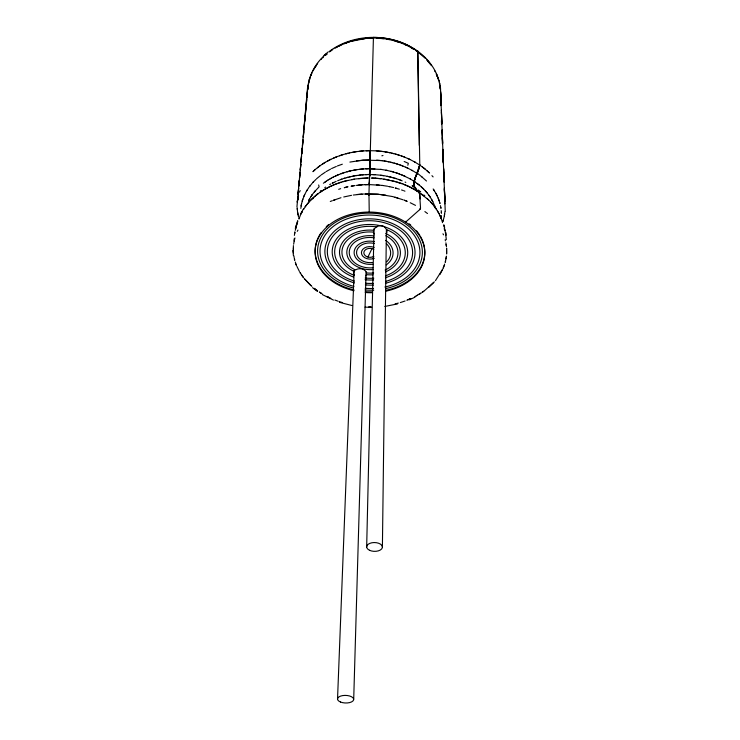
<?xml version="1.0" encoding="UTF-8"?>
<svg xmlns="http://www.w3.org/2000/svg" width="740" height="740" viewBox="0 0 740 740"><rect width="100%" height="100%" fill="white"/><g stroke="black" fill="none" stroke-linecap="round" stroke-linejoin="round"><path stroke-width="1.11" d="M293.354 252.839L293.392 245.597M374.311 234.034A6.817 5.097 0.9 0 1 373.478 232.379L373.543 230.288A30.451 22.385 1.5 0 0 341.177 244.801A30.451 22.385 1.5 0 0 354.09 271.386A6.586 4.755 2 0 0 353.914 275.123L354.081 275.104M369.232 212.056L368.964 193.778L370.185 150.46L369.926 171.033M370.055 161.755L370.009 166.398M370.065 159.858L373.432 37.361M370.055 162.449L369.982 168.674L365.865 168.822M368.955 193.566L368.955 195.369M370.083 156.908L370.185 150.46M382.404 547.045L386.4 229.983M308.229 85.387L307.683 89.198L308.229 84.536M369.963 168.905L381.267 169.423M445.23 211.251L440.42 86.358M366.67 546.906L374.052 228.79M441.262 217.514L441.308 215.506M353.702 699.309L366.078 271.969M369.926 170.801L369.713 175.963M444.962 211.621L444.296 216.265M294.15 238.844L294.067 241.166M369.917 170.847L369.704 176.111M365.19 184.695L369.223 184.556L369.796 174.372L365.615 174.668M296.925 207.098L307.562 87.607M337.532 699.124L354.173 270.766L354.09 271.386M369.223 184.353L369.288 182.743M446.59 253.441L446.59 248.067L446.71 254.005M365.8 275.918A6.586 4.755 2 0 0 366.466 274.67L366.568 272.93A28.018 20.591 1.5 0 0 373.663 272.986M441.17 218.143L441.225 217.153M293.382 247.752L293.364 251.406M307.794 88.902L308.145 85.248M354.025 275.317L354.025 275.262A35.326 25.965 1.5 0 1 336.293 244.061A35.326 25.965 1.5 0 1 375.134 226.699C377.955 226.782 381.267 224.192 384.486 226.764M419.608 164.974C418.997 172.337 412.643 178.405 414.187 186.054L414.335 180.283L419.774 164.826L417.832 50.958L417.12 51.152M297.332 202.297L297.85 196.553M298.063 194.25L298.59 188.506M298.793 186.212L299.321 180.468M299.524 178.164L300.052 172.42M300.264 170.117L300.782 164.373M300.995 162.079L301.513 156.325M301.726 154.031L302.253 148.287M302.457 145.983L302.984 140.239M303.298 136.789L307.692 88.523M382.987 155.511L381.868 155.807M440.661 95.793L440.716 95.118M297.887 196.276L297.351 202.168L298.091 197.256M298.1 193.972L298.627 188.219M298.831 185.916L299.367 180.162M299.571 177.859L300.107 172.096M300.311 169.802L300.847 164.04M301.05 161.746L301.578 155.983M301.791 153.679L302.318 147.926M302.531 145.623L303.058 139.869M303.271 137.566L303.798 131.812M304.011 129.509L304.538 123.756M304.75 121.453L305.278 115.699M305.49 113.396L306.018 107.642M306.231 105.339L306.758 99.585M306.971 97.282L307.498 91.529M307.711 89.225L308.025 85.775M300.829 208.412L301.467 203.888M418.489 191.623C408.415 184.824 418.822 173.401 419.774 164.826L418.267 170.801L414.761 179.219L414.076 183.853L414.742 187.47L416.971 190.578L418.84 191.91L419.654 194.028L420.524 208.06A1.267 0.546 -57.1 0 1 419.71 209.624L405.566 222.148L405.557 221.316M444.222 216.626L443.01 221.195M444.37 215.627L444.611 214.008M294.372 235.394L294.871 232.12M445.98 258.769L446.377 256.151M297.721 199.726L298.155 196.97M294.622 233.766L294.899 232.018M308.894 81.483L308.525 83.611L308.922 81.9M293.632 244.209L294.132 241.481M446.461 256.521L445.203 262.358L445.619 261.091M301.069 206.007L301.291 204.989M301.485 204.138L302.771 199.171M309.635 78.856L309.32 80.198L310.449 76.719M309.218 80.503L309.616 78.93M294.289 240.574L294.946 237.947M407.832 165.288L408.341 163.327L404.179 161.496M442.899 221.528L443.38 219.771M298.127 197.118L298.572 195.508M295.963 227.245L297.064 223.276M295.269 230.344L295.713 228.725M295.945 227.92L296.398 226.301M295.306 228.318L297.619 220.807M295.454 229.049L297.822 221.084M295.963 227.865L296.453 226.144M299.191 218.235L298.96 219.031L300.496 214.933M354.22 270.711L354.303 270.479A1.193 0.555 -67.8 0 1 354.479 270.118L354.784 269.767M443.334 267.973L444.638 264.05M311.189 74.601L310.754 75.896L312.049 72.779M302.17 201.086L304.649 194.565M443.038 268.343L444.074 265.752M299.515 192.132L300.153 190.55M419.71 209.624L420.255 208.301M309.394 199.18L308.58 200.929L309.561 198.866M367.937 257.058L371.961 248.659M303.89 196.257L305.935 192.197M439.911 274.531L442.687 269.212L435.425 280.682M306.665 190.855L307.082 190.088M300.579 214.017L303.178 209.365M303.761 208.856L303.372 209.549L304.39 208.014M297.258 231.343L297.952 230.103M313.501 70.069L313.039 70.874L315.157 67.155M315.332 66.915L316.017 65.74M309.486 199.032L312.086 194.842M311.087 196.442L312.225 194.648M306.212 191.558L308.746 187.683M305.944 205.674L304.899 207.246C314.25 193.695 329.466 185.148 345.164 181.097M315.388 66.813L316.276 65.499M316.72 64.843L317.645 63.464M309.607 186.443L310.06 185.786M312.807 198.82L313.177 198.311M312.16 194.75L315.323 190.707M314.324 191.984L319.097 186.832L318.672 184.972M309.117 187.035L312.114 183.391M434.343 281.801L428.664 287.37M307.063 204.333L309.533 201.354M321.123 59.376L321.604 58.812M313.085 182.244L313.557 181.707M316.304 194.833L316.803 194.278M322.585 57.96L323.343 57.165M433.668 282.504L424.242 290.903M312.595 182.743L316.017 179.339M417.638 51.254L416.463 50.385M310.097 200.799L313.668 197.293M314.935 169.747L312.946 171.671L315.286 169.442M417.305 173.142L422.272 177.239M320.3 191.114L320.957 190.522M414.594 187.137L412.088 185.805L416.111 188.367M324.009 55.463L328.347 51.763M323.371 183.233L326.322 181.189M316.618 178.701L320.429 175.593M326.941 54.002L325.36 55.287L326.932 53.9L326.146 54.51M329.522 51.92L332.796 49.562M314.269 196.803L318.311 193.529M315.12 169.599L319.625 166.001M317.414 167.767L320.032 165.714M420.181 198.977L419.774 194.481L418.692 191.965L409.155 186.628L402.995 184.047L408.203 186.193M324.786 187.692L325.6 187.09M423.817 291.116L422.115 292.346L423.604 291.412M324.906 182.179L328.107 179.968M321.151 174.973L325.313 172.17M319.819 192.52L323.426 190.106M319.828 165.862L324.758 162.606M322.344 164.197L325.221 162.328M373.432 232.138A28.018 20.591 1.5 0 0 343.48 245.467A28.018 20.591 1.5 0 0 355.487 269.989L355.718 269.85A6.586 4.755 2 0 1 362.193 269.036A6.586 4.755 2 0 1 366.513 272.718L366.568 272.93M385.919 233.526L386.299 233.785A30.451 22.385 1.5 0 1 385.549 271.885M416.463 295.852L417.878 294.973M421.227 292.892L418.581 294.539L420.746 293.327M335.063 48.239L337.597 46.731M329.698 184.602L330.678 184.01M327.986 180.051L331.344 178.137M338.809 46.167L341.121 45.038M330.022 178.886L333.259 177.064M414.798 296.657L417.638 295.066M326.146 171.578L330.623 169.108M324.092 189.736L328.967 187.054M324.999 162.467L330.318 159.572M333.721 182.438L332.149 183.289L336.164 181.319M327.718 160.987L330.826 159.322M336.765 47.184L337.255 46.944M338.948 46.111C362.175 34.299 391.562 35.455 413.716 49.201L411.468 47.869M409.442 299.793L415.001 297.156M333.065 177.174L338.226 174.779M344.276 43.66L346.736 42.726M335.396 176.092L338.781 174.557M331.575 168.563L336.312 166.445M329.651 186.748L334.896 184.399M330.577 159.452L336.228 156.945M333.481 158.166L336.802 156.723M407.851 299.811L410.931 298.507L406.824 300.255M346.237 42.911L349.918 41.662M376.984 226.967L376.725 227.069A6.817 5.097 0.9 0 0 373.543 230.288M337.634 180.745L342 179.043M418.84 191.91L415.445 189.126M338.513 174.677L343.897 172.688M330.281 201.465L332.38 200.688M335.202 199.643L333.425 200.299L340.983 197.71M341.057 173.733L344.618 172.466M400.303 302.586L405.095 300.986M337.375 165.954L342.333 164.206M335.581 184.158L337.708 183.409M338.772 183.03L341.159 182.179M336.524 156.843L342.463 154.753M339.586 155.77L343.082 154.567M340.659 179.561L342.5 178.932M344.942 178.09L343.425 178.608L348.115 177.212M338.67 189.329L340.65 188.654M350.704 41.431L365.597 38.489M343.758 196.97L351.537 195.323M344.267 172.587L349.817 171.023M342.944 181.698L347.689 180.412M346.986 171.819L350.714 170.811M342.777 154.669L348.031 153.263M345.969 153.809L349.622 152.865M347.338 186.906L344.257 187.71L348.022 186.758M346.607 177.656L350.936 176.536M346.228 180.828L355.727 178.923L367.771 178.035M395.068 303.909L398.324 303.086M397.5 303.918L384.782 306.453M349.483 176.916L354.46 175.843M350.279 170.931L355.94 169.793M351.805 179.626L354.432 179.117M349.299 152.949L355.663 151.746M353.137 170.357L357.022 169.626M349.9 162.079L362.767 160.136M354.247 185.638L351.084 186.221L354.969 185.527M352.591 152.32L356.365 151.635M352.786 176.203L357.115 175.417M353.295 195.046L362.526 194.084L357.337 194.472M363.368 38.684L366.346 38.378M355.755 175.667L360.972 174.945M356.495 169.719L362.212 169.007M358.613 178.627L361.333 178.303M356.014 151.7L362.498 150.951M356.504 160.848L369.334 159.858M359.446 169.358L363.46 168.905M356.347 185.398L361.296 184.852M359.381 151.312L363.238 150.904M359.141 175.195L363.423 174.742M358.086 185.204L362.064 184.797M367.836 38.295L372.618 38.064M363.414 194.019L378.695 194.343M362.165 174.881L367.586 174.547M368.844 38.24L373.395 38.055M362.85 168.979L368.557 168.683M365.523 193.945L376.965 194.102L385.864 195.231M361.953 178.275L368.317 177.979M362.868 150.942L369.417 150.664M361.684 184.834L368.428 184.556M366.282 150.794L370.185 150.655M363.248 160.099L381.424 160.571M368.742 306.786L370.934 306.739M368.659 174.566L374.227 174.64M369.279 168.702L374.93 168.822M376.447 38.156L383.496 38.73M371.813 178.072L375.319 178.164M368.825 184.565L381.553 185.324M365.042 307.156L371.637 307.341M369.806 150.673L376.355 150.858M372.868 174.621L375.208 174.696M371.582 178.044L381.387 178.719L395.798 181.633M374.662 174.677L380.832 175.232M376.272 150.858L382.136 151.413M375.384 178.164L380.786 178.692M376.382 184.843L379.269 185.13M382.682 185.472L382.164 185.416L387.621 186.258M377.123 150.942L383.237 151.552M376.66 160.127L382.469 160.71M380.739 194.602L392.663 196.572L403.124 199.791M386.881 39.192L389.332 39.608M351.981 305.537L339.429 302.299M380.73 175.223L385.91 176.018M381.988 160.663L387.011 161.45M380.647 169.34L387.501 170.478M382.737 151.506L388.028 152.338M381.562 175.343L383.625 175.685M387.344 176.305L386.715 176.194L391.118 177.165M383.857 179.099L389.129 179.996M389.675 186.656L388.75 186.499L393.569 187.553M384.06 160.987L388.907 161.829M384.92 151.848L390.017 152.736M391.423 180.542L402.255 183.779M385.901 170.163L393.578 171.976M389.12 152.579L393.791 153.624M388.056 161.681L392.496 162.661M394.957 197.219L397.87 198.043M388.667 176.629L393.68 177.85M396.483 188.33L395.216 188.016L399.36 189.19M391.543 153.125L396.621 154.392M390.359 162.19L395.188 163.392M394.873 41.005L399.193 42.356M392.625 177.591L396.196 178.608M391.053 171.292L399.434 173.9M394.013 163.096L397.833 164.197M395.391 154.087L399.415 155.252M339.151 301.587L342.361 302.577M401.543 189.967L403.06 190.458M396.973 182.012L402.144 183.705M396.316 163.762L401.246 165.381M394.688 178.183L399.517 179.764M397.815 154.79L402.995 156.51M403.892 190.8L404.956 191.17M396.067 172.725L405.03 176.231M398.499 179.431L401.099 180.357M399.841 164.928L402.986 166.056M401.524 156.02L404.836 157.213M334.85 300.024L338.069 301.199M407.333 201.363L404.105 200.161L406.445 201.03M404.456 44.335L406.639 45.362M402.005 165.704L407.028 167.795M403.809 156.843L409.091 159.054M400.34 180.088L402.181 180.865M405.085 182.077L405.798 182.392M384.55 226.801L386.474 229.511L388.102 230.27A35.326 25.965 1.5 0 1 405.243 253.857A35.326 25.965 1.5 0 1 385.475 275.844M400.914 174.464L410.293 178.951M405.603 167.194L407.925 168.211M407.583 158.425L410.034 159.507M333.453 300.089L322.344 294.575M410.219 202.723L415.501 205.378M330.799 298.331L326.775 296.389L328.791 297.48M408.721 186.443L413.919 189.089M407.425 167.999L412.495 170.589M409.507 159.276L414.012 161.597M414.835 162.014L414.187 161.69L414.964 162.097M411.884 170.274L412.624 170.662M408.045 45.418C397.389 40.025 385.207 37.361 373.404 37.444M409.007 45.917L415.575 49.802M409.979 178.766L415.186 182.022M414.622 189.496L419.256 192.354M412.55 170.626L417.582 173.752M322.094 293.762L319.329 292.032L321.188 293.336M414.89 162.06L420.19 165.362M418.59 52.54L425.546 58.534M314.296 288.526L317.627 290.848M414.641 181.67L418.748 184.667M415.325 50.154L416.879 51.291M419.885 165.177L424.603 168.646M424.88 211.585L427.498 213.527M421.532 194.01L424.15 195.961M422.42 167.037L425.102 169.053M417.101 183.465L419.673 185.416M317.293 291.301L312.539 287.647M418.23 190.004L419.719 191.161M419.894 191.299L420.718 191.938M314.278 288.35L317.404 290.839M416.389 190.328L428.571 199.874M426.888 198.348C433.557 204.286 439.005 211.816 441.817 220.344M419.229 185.074L422.901 188.33M424.843 168.859L429.108 172.633M421.939 176.971L426.499 181.023M311.873 286.371L304.861 279.257M427.128 170.885L429.552 173.067M421.458 187.044L423.706 189.107M424.029 195.046L424.843 195.813M310.874 285.64L304.223 278.518M431.938 175.658L433.113 176.906M429.228 62.641L427.313 60.588L429.894 63.584L426.776 59.931M423.354 188.783L426.573 192.252M430.486 201.881L432.484 204.055M425.334 190.92L427.257 193.057M430.652 64.463L430.097 63.825L431.429 65.675M415.399 189.033L415.769 189.514M433.168 188.941L436.193 193.815M426.989 192.751L429.727 196.405M434.186 206.22L436.249 208.976M301.883 275.363L303.641 277.731M428.7 195.046L430.292 197.21M300.338 272.995L303.067 277.186M433.594 189.514L434.454 190.948M435.925 193.408L438.339 198.422M437.312 210.761L439.033 213.666M430.097 196.951L432.345 200.744M431.54 199.384L432.789 201.548M299.376 271.367L296.879 266.354M299.829 272.209L300.588 273.624M386.474 229.576L386.576 229.779A6.817 5.097 0.9 0 1 386.299 233.785M442.973 233.757L443.528 234.848M295.843 264.069L296.5 265.521L295.279 262.006M434.769 70.864L435.166 71.752M436.175 73.954L437.349 76.544M436.369 194.148L437.146 195.86M438.126 198.015L439.93 203.13M439.865 215.488L440.92 217.819M440.975 217.958L441.225 218.504M432.66 201.335L434.732 206.025M438.108 78.394L437.83 77.608M444.768 230.14L444.24 228.651L444.888 230.575M437.645 77.432L438.21 79.097M438.487 79.929L438.829 80.938L438.348 79.236M438.543 198.94L439.125 200.744M439.764 202.732L440.004 203.5M442.067 221.121L442.566 222.675M298.562 217.153L297.6 212.399M434.658 205.859L435.518 208.625M443.917 224.895L444.666 227.448M439.727 84.295L439.283 82.279M439.403 82.982L439.671 83.907M294.807 260.276L294.335 258.547L294.575 259.999M443.695 225.163L444.222 227.171M444.49 228.179L445.619 233.248M440.467 205.655L440.947 207.912M444.666 201.493L444.879 203.879M297.563 212.158L298.109 214.878M445.184 239.649L445.415 240.852M446.1 244.394L446.414 246.013M440.827 207.524L440.985 208.375M440.096 86.913L440.513 89.272M293.873 255.837L294.178 257.65M445.443 232.554L446.331 239.695M440.522 89.374L439.958 85.775L440.43 89.596M445.804 232.526L446.174 235.209M445.887 242.812L446.35 246.226M441.188 210.585L441.392 212.722M297.239 208.19L297.591 212.278M292.957 250.546L293.401 255.633M297.239 208.107L297.378 209.855M441.308 212.343L441.373 213.268M440.661 103.369L440.763 105.644M441.401 120.638L441.549 123.987M442.15 137.751L442.391 143.662M442.89 154.956L443.232 162.985M443.63 172.161L444.009 181.661M444.37 189.357L444.851 201.234M440.651 92.713L441.142 105.321M441.419 112.193L441.863 123.654M442.132 130.527L442.631 143.135M442.899 150.007L443.389 162.615M443.611 168.35L444.157 182.096M444.379 187.831L444.87 200.438M440.689 91.677L441.216 105.515M441.392 110.131L441.919 123.969M442.141 129.731L442.668 143.569M442.89 149.341L443.371 162.023M443.639 168.942L444.12 181.624M444.389 188.543L444.87 201.225M417.702 51.19L419.284 145.345M307.627 89.494A66.582 55.232 1.5 0 1 308.099 85.026M308.293 83.916A66.582 55.232 1.5 0 1 326.192 53.891M329.513 51.254A66.582 55.232 1.5 0 1 369.51 37.472C387.668 36.63 406.297 41.912 420.542 53.382A66.582 55.232 1.5 0 1 440.513 88.883M372.96 274.781A30.451 22.385 1.5 0 1 366.466 274.67M385.771 235.727A28.018 20.591 1.5 0 1 385.124 270.026M373.802 278.194A35.326 25.965 1.5 0 1 365.162 278M353.35 276.982A37.759 27.759 1.5 0 1 340.752 234.303A37.759 27.759 1.5 0 1 399.933 235.736A37.759 27.759 1.5 0 1 385.447 277.759M373.589 279.933A37.759 27.759 1.5 0 1 365.088 279.72M354.368 281.071A42.643 31.348 1.5 0 1 335.979 232.739A42.643 31.348 1.5 0 1 403.938 233.553A42.643 31.348 1.5 0 1 385.559 281.44M373.349 283.374A42.643 31.348 1.5 0 1 365.615 283.216M373.904 256.308A6.087 4.477 1.5 0 1 365.551 255.911A6.087 4.477 1.5 0 1 365.468 249.768A6.087 4.477 1.5 0 1 373.811 249.445M374.274 258.288A8.529 6.262 1.5 0 1 361.416 252.803A8.529 6.262 1.5 0 1 374.135 247.438M372.405 262.506A13.394 9.842 1.5 0 1 356.588 251.878A13.394 9.842 1.5 0 1 374.403 243.562M372.849 264.236A15.836 11.636 1.5 0 1 354.136 252.016A15.836 11.636 1.5 0 1 374.338 241.638M386.299 243.543A20.701 15.216 1.5 0 1 386.687 261.84M372.923 267.788A20.701 15.216 1.5 0 1 349.252 251.979A20.701 15.216 1.5 0 1 374.163 237.836M385.697 240.371A23.143 17.011 1.5 0 1 386.234 264.92M373.275 269.517A23.143 17.011 1.5 0 1 346.81 252.072A23.143 17.011 1.5 0 1 374.042 235.949M354.451 282.921A45.075 33.134 1.5 0 1 333.832 231.74A45.075 33.134 1.5 0 1 406.094 232.61A45.075 33.134 1.5 0 1 385.475 283.291M373.534 285.067A45.075 33.134 1.5 0 1 365.375 284.9M353.887 286.371A49.95 36.723 1.5 0 1 329.938 229.345A49.95 36.723 1.5 0 1 410.719 231.028A49.95 36.723 1.5 0 1 384.902 287.018M373.561 288.461A49.95 36.723 1.5 0 1 365.171 288.286M353.128 287.953A52.392 38.517 1.5 0 1 327.977 228.142A52.392 38.517 1.5 0 1 412.717 229.909A52.392 38.517 1.5 0 1 385.605 288.637M373.737 290.145A52.392 38.517 1.5 0 1 364.94 289.96M424.538 248.279A54.834 40.321 1.5 0 1 385.614 290.394M372.091 291.884A54.834 40.321 1.5 0 1 365.227 291.68M354.007 289.941A54.834 40.321 1.5 0 1 321.169 232.61M326.275 226.69A54.834 40.321 1.5 0 1 328.56 224.646M409.109 223.785A54.834 40.321 1.5 0 1 410.765 225.108M416.546 230.843A54.834 40.321 1.5 0 1 419.858 235.431M420.422 236.375A54.834 40.321 1.5 0 1 424.39 247.271M353.979 290.774A54.871 40.321 1.5 0 1 325.433 228.29A54.871 40.321 1.5 0 1 414.668 229.567A54.871 40.321 1.5 0 1 385.605 291.227M372.072 292.707A54.871 40.321 1.5 0 1 365.199 292.504M301.18 213.472L300.865 214.221L302.096 211.825L301.18 213.472M418.23 52.29L417.638 51.883L418.23 52.29M436.97 75.434L436.48 74.463L437.368 76.608L436.97 75.434M369.51 550.273A7.872 4.412 1.2 0 0 382.293 547.804A7.872 4.412 1.2 0 0 371.813 542.781A7.872 4.412 1.2 0 0 369.51 550.273M340.548 702.038A8.094 3.802 1.8 0 0 353.609 699.966A8.094 3.802 1.8 0 0 342.685 695.582A8.094 3.802 1.8 0 0 340.548 702.038"/></g></svg>
